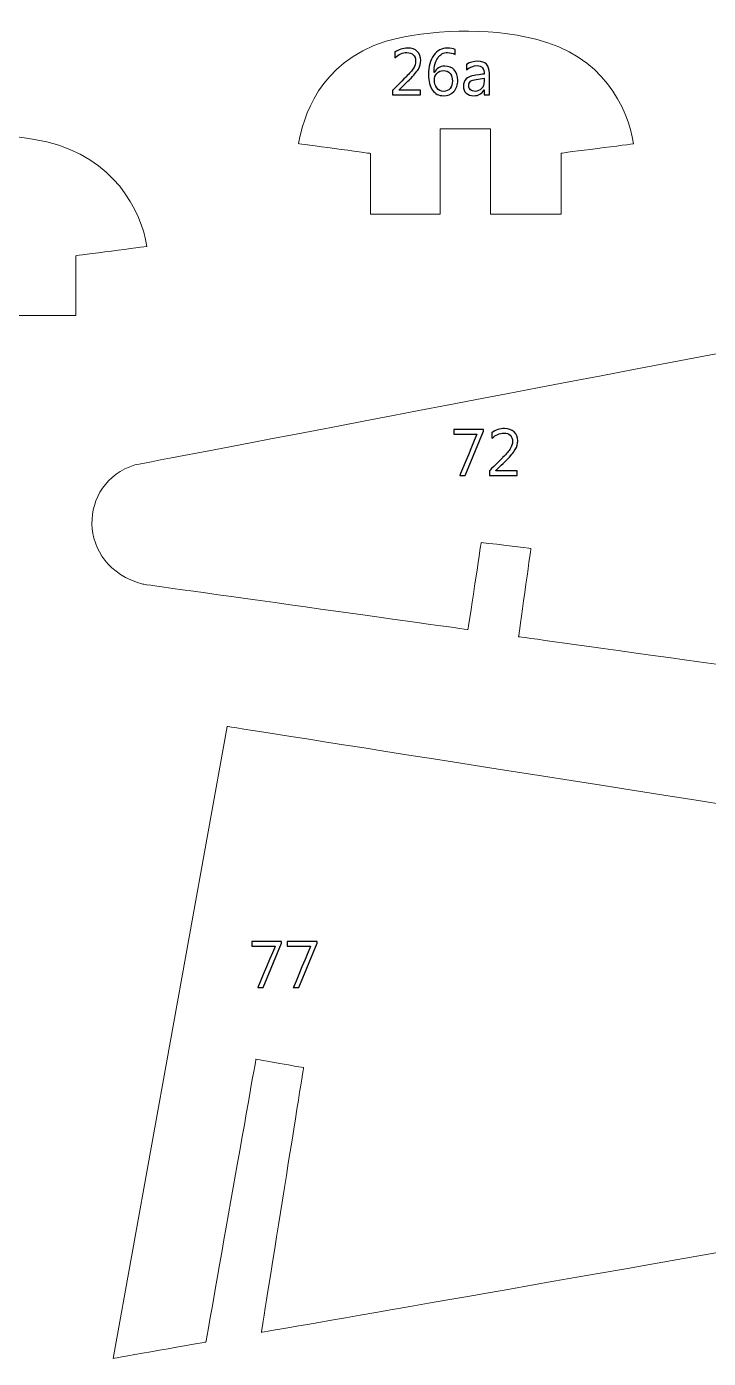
# Model space of a CAD drawing. Header units: centimetres. Extents: x -494 to 505, y -672 to 577.
# Drawn here: x -111.5 to -0.1, y -671.5 to -454 of the extents above; entities that cross this region are included whole.
import ezdxf

# ---------------------------------------------------------------- set-up
doc = ezdxf.new("R2010")
doc.units = ezdxf.units.CM
doc.header["$MEASUREMENT"] = 0
doc.layers.add('Camada 1', color=7, linetype='Continuous')
doc.layers.add('Camada 2', color=10, linetype='Continuous')

msp = doc.modelspace()

# ---------------------------------------------------------------- linework, layer by layer
at = {"layer": 'Camada 1', "lineweight": 9}
for points in [[(-43.961558, -470.731088), (-43.961558, -470.731088), (-35.720528, -470.731088), (-35.720528, -470.731088), (-35.720528, -470.731088), (-35.720528, -470.731088), (-35.726116, -484.686356), (-35.726116, -484.686356), (-35.726116, -484.686356), (-35.726116, -484.686356), (-24.177244, -484.683308), (-24.177244, -484.683308), (-24.177244, -484.683308), (-24.177244, -484.683308), (-24.169624, -474.690694), (-24.169624, -474.690694), (-24.169624, -474.690694), (-24.169624, -474.690694), (-12.364212, -473.178886), (-12.364212, -473.178886), (-12.364212, -473.178886), (-13.297408, -467.146894), (-17.467834, -458.706982), (-28.32227, -456.097132), (-28.32227, -456.097132), (-36.318952, -454.033128), (-45.759878, -454.56856), (-52.787042, -456.385422), (-52.787042, -456.385422), (-63.93053, -459.988412), (-66.310256, -468.938102), (-67.075304, -473.140278), (-67.075304, -473.140278), (-67.075304, -473.140278), (-55.32882, -474.744034), (-55.32882, -474.744034), (-55.32882, -474.744034), (-55.32882, -474.744034), (-55.327296, -484.666544), (-55.327296, -484.666544), (-55.327296, -484.666544), (-55.327296, -484.666544), (-43.960542, -484.68534), (-43.960542, -484.68534), (-43.960542, -484.68534), (-43.960542, -484.68534), (-43.961558, -470.731088), (-43.961558, -470.731088)], [(-123.244102, -487.284776), (-123.244102, -487.284776), (-115.003072, -487.284776), (-115.003072, -487.284776), (-115.003072, -487.284776), (-115.003072, -487.284776), (-115.00866, -501.240044), (-115.00866, -501.240044), (-115.00866, -501.240044), (-115.00866, -501.240044), (-103.459788, -501.236996), (-103.459788, -501.236996), (-103.459788, -501.236996), (-103.459788, -501.236996), (-103.452168, -491.447582), (-103.452168, -491.447582), (-103.452168, -491.447582), (-103.452168, -491.447582), (-91.849702, -489.935774), (-91.849702, -489.935774), (-91.849702, -489.935774), (-92.782898, -483.903782), (-97.35947, -475.46387), (-108.213652, -472.85402), (-108.213652, -472.85402), (-116.047266, -471.116914), (-124.431806, -471.325448), (-131.45897, -473.14231), (-131.45897, -473.14231), (-142.602458, -476.7453), (-145.389346, -485.49179), (-146.154394, -489.693966), (-146.154394, -489.693966), (-146.154394, -489.693966), (-134.611364, -491.297722), (-134.611364, -491.297722), (-134.611364, -491.297722), (-134.611364, -491.297722), (-134.60984, -501.220232), (-134.60984, -501.220232), (-134.60984, -501.220232), (-134.60984, -501.220232), (-123.243086, -501.239028), (-123.243086, -501.239028), (-123.243086, -501.239028), (-123.243086, -501.239028), (-123.244102, -487.284776), (-123.244102, -487.284776)], [(146.82851, -479.669856), (146.82851, -479.669856), (169.07129, -581.624948), (169.07129, -581.624948), (169.07129, -581.624948), (169.07129, -581.624948), (153.852626, -579.489316), (153.852626, -579.489316), (153.852626, -579.489316), (153.852626, -579.489316), (144.06245, -533.841452), (144.06245, -533.841452), (144.06245, -533.841452), (144.06245, -533.841452), (136.33831, -535.476196), (136.33831, -535.476196), (136.33831, -535.476196), (136.33831, -535.476196), (144.753838, -578.219824), (144.753838, -578.219824), (144.753838, -578.219824), (144.753838, -578.219824), (-31.127954, -553.672248), (-31.127954, -553.672248), (-31.127954, -553.672248), (-31.127954, -553.672248), (-29.131514, -539.24708), (-29.131514, -539.24708), (-29.131514, -539.24708), (-29.131514, -539.24708), (-37.245798, -538.278324), (-37.245798, -538.278324), (-37.245798, -538.278324), (-37.245798, -538.278324), (-39.409878, -552.516548), (-39.409878, -552.516548), (-39.409878, -552.516548), (-39.409878, -552.516548), (-92.53855, -545.10178), (-92.53855, -545.10178), (-92.53855, -545.10178), (-103.615998, -542.049208), (-103.15829, -528.453096), (-93.816678, -525.60728), (-93.816678, -525.60728), (-93.816678, -525.60728), (146.82851, -479.669856), (146.82851, -479.669856)], [(-78.736952, -568.325254), (-78.736952, -568.325254), (-97.350326, -671.547552), (-97.350326, -671.547552), (-97.350326, -671.547552), (-97.350326, -671.547552), (-82.215228, -668.891728), (-82.215228, -668.891728), (-82.215228, -668.891728), (-82.215228, -668.891728), (-74.04989, -622.682016), (-74.04989, -622.682016), (-74.04989, -622.682016), (-74.04989, -622.682016), (-66.271648, -624.066824), (-66.271648, -624.066824), (-66.271648, -624.066824), (-66.271648, -624.066824), (-73.16597, -667.31134), (-73.16597, -667.31134), (-73.16597, -667.31134), (-73.16597, -667.31134), (101.755448, -636.7526), (101.755448, -636.7526), (101.755448, -636.7526), (101.755448, -636.7526), (99.248214, -622.320066), (99.248214, -622.320066), (99.248214, -622.320066), (99.248214, -622.320066), (107.32389, -621.074958), (107.32389, -621.074958), (107.32389, -621.074958), (107.32389, -621.074958), (109.99216, -635.31369), (109.99216, -635.31369), (109.99216, -635.31369), (109.99216, -635.31369), (162.830764, -626.08333), (162.830764, -626.08333), (162.830764, -626.08333), (173.79442, -622.644424), (172.854366, -608.993702), (163.416488, -606.446082), (163.416488, -606.446082), (163.416488, -606.446082), (-78.736952, -568.325254), (-78.736952, -568.325254)]]:
    msp.add_open_spline(points, degree=3, knots=[0, 0, 0, 0, 0.0769230769, 0.0769230769, 0.0769230769, 0.0769230869, 0.1538461538, 0.1538461538, 0.1538461538, 0.1538461638, 0.2307692308, 0.2307692308, 0.2307692308, 0.2307692408, 0.3076923077, 0.3076923077, 0.3076923077, 0.3076923177, 0.3846153846, 0.3846153846, 0.3846153846, 0.3846153946, 0.4615384615, 0.4615384615, 0.4615384615, 0.4615384715, 0.5384615385, 0.5384615385, 0.5384615385, 0.5384615485, 0.6153846154, 0.6153846154, 0.6153846154, 0.6153846254, 0.6923076923, 0.6923076923, 0.6923076923, 0.6923077023, 0.7692307692, 0.7692307692, 0.7692307692, 0.7692307792, 0.8461538462, 0.8461538462, 0.8461538462, 0.8461538562, 1, 1, 1, 1], dxfattribs=at)
at = {"layer": 'Camada 2'}
for points, knots in [([(-47.179484, -465.192364), (-47.179484, -465.192364), (-51.717194, -465.192364), (-51.717194, -465.192364), (-51.717194, -465.192364), (-51.717194, -465.192364), (-51.717194, -464.42884), (-51.717194, -464.42884), (-51.717194, -464.42884), (-51.717194, -464.42884), (-49.52365, -462.228184), (-49.52365, -462.228184), (-49.52365, -462.228184), (-48.962818, -461.667352), (-48.563022, -461.201262), (-48.32477, -460.82839), (-48.32477, -460.82839), (-48.084486, -460.455772), (-47.964598, -460.055976), (-47.964598, -459.633066), (-47.964598, -459.633066), (-47.964598, -459.199488), (-48.088296, -458.86243), (-48.337216, -458.624178), (-48.337216, -458.624178), (-48.58639, -458.385926), (-48.93945, -458.267562), (-49.398174, -458.267562), (-49.398174, -458.267562), (-50.070258, -458.267562), (-50.71364, -458.554328), (-51.330098, -459.12786), (-51.330098, -459.12786), (-51.330098, -459.12786), (-51.330098, -458.224636), (-51.330098, -458.224636), (-51.330098, -458.224636), (-50.742342, -457.765658), (-50.057812, -457.536296), (-49.278286, -457.536296), (-49.278286, -457.536296), (-48.606202, -457.536296), (-48.077374, -457.719176), (-47.692056, -458.082904), (-47.692056, -458.082904), (-47.306738, -458.446632), (-47.114968, -458.93609), (-47.114968, -459.548992), (-47.114968, -459.548992), (-47.114968, -460.031084), (-47.247556, -460.504032), (-47.514764, -460.964788), (-47.514764, -460.964788), (-47.77994, -461.42529), (-48.258476, -461.997044), (-48.94834, -462.679796), (-48.94834, -462.679796), (-48.94834, -462.679796), (-50.684938, -464.396582), (-50.684938, -464.396582), (-50.684938, -464.396582), (-50.684938, -464.396582), (-50.684938, -464.418172), (-50.684938, -464.418172), (-50.684938, -464.418172), (-50.684938, -464.418172), (-47.179484, -464.418172), (-47.179484, -464.418172), (-47.179484, -464.418172), (-47.179484, -464.418172), (-47.179484, -465.192364), (-47.179484, -465.192364)], [0, 0, 0, 0, 0.0526315789, 0.0526315789, 0.0526315789, 0.0526315889, 0.1052631579, 0.1052631579, 0.1052631579, 0.1052631679, 0.1578947368, 0.1578947368, 0.1578947368, 0.1578947468, 0.2105263158, 0.2105263158, 0.2105263158, 0.2105263258, 0.2631578947, 0.2631578947, 0.2631578947, 0.2631579047, 0.3157894737, 0.3157894737, 0.3157894737, 0.3157894837, 0.3684210526, 0.3684210526, 0.3684210526, 0.3684210626, 0.4210526316, 0.4210526316, 0.4210526316, 0.4210526416, 0.4736842105, 0.4736842105, 0.4736842105, 0.4736842205, 0.5263157895, 0.5263157895, 0.5263157895, 0.5263157995, 0.5789473684, 0.5789473684, 0.5789473684, 0.5789473784, 0.6315789474, 0.6315789474, 0.6315789474, 0.6315789574, 0.6842105263, 0.6842105263, 0.6842105263, 0.6842105363, 0.7368421053, 0.7368421053, 0.7368421053, 0.7368421153, 0.7894736842, 0.7894736842, 0.7894736842, 0.7894736942, 0.8421052632, 0.8421052632, 0.8421052632, 0.8421052732, 0.8947368421, 0.8947368421, 0.8947368421, 0.8947368521, 1, 1, 1, 1]), ([(-41.523666, -457.751434), (-41.523666, -457.751434), (-41.523666, -458.566774), (-41.523666, -458.566774), (-41.523666, -458.566774), (-41.91254, -458.367892), (-42.320972, -458.267562), (-42.751248, -458.267562), (-42.751248, -458.267562), (-43.417998, -458.267562), (-43.951906, -458.564996), (-44.35348, -459.160118), (-44.35348, -459.160118), (-44.753022, -459.754986), (-44.953682, -460.552546), (-44.953682, -461.550766), (-44.953682, -461.550766), (-44.953682, -461.550766), (-44.932346, -461.550766), (-44.932346, -461.550766), (-44.932346, -461.550766), (-44.582842, -460.839312), (-44.00931, -460.482696), (-43.21175, -460.482696), (-43.21175, -460.482696), (-42.554144, -460.482696), (-42.032682, -460.694024), (-41.643554, -461.115156), (-41.643554, -461.115156), (-41.25468, -461.538066), (-41.061132, -462.102708), (-41.061132, -462.810606), (-41.061132, -462.810606), (-41.061132, -463.548984), (-41.283382, -464.152996), (-41.727882, -464.62061), (-41.727882, -464.62061), (-42.172382, -465.088478), (-42.73677, -465.321396), (-43.421554, -465.321396), (-43.421554, -465.321396), (-44.177712, -465.321396), (-44.771056, -465.020406), (-45.201078, -464.418172), (-45.201078, -464.418172), (-45.6311, -463.815938), (-45.846238, -462.970118), (-45.846238, -461.880458), (-45.846238, -461.880458), (-45.846238, -460.559658), (-45.564806, -459.505812), (-45.002196, -458.719174), (-45.002196, -458.719174), (-44.439332, -457.930504), (-43.69562, -457.536296), (-42.772584, -457.536296), (-42.772584, -457.536296), (-42.247566, -457.536296), (-41.831768, -457.607924), (-41.523666, -457.751434)], [0, 0, 0, 0, 0.0625, 0.0625, 0.0625, 0.06250001, 0.125, 0.125, 0.125, 0.12500001, 0.1875, 0.1875, 0.1875, 0.18750001, 0.25, 0.25, 0.25, 0.25000001, 0.3125, 0.3125, 0.3125, 0.31250001, 0.375, 0.375, 0.375, 0.37500001, 0.4375, 0.4375, 0.4375, 0.43750001, 0.5, 0.5, 0.5, 0.50000001, 0.5625, 0.5625, 0.5625, 0.56250001, 0.625, 0.625, 0.625, 0.62500001, 0.6875, 0.6875, 0.6875, 0.68750001, 0.75, 0.75, 0.75, 0.75000001, 0.8125, 0.8125, 0.8125, 0.81250001, 0.875, 0.875, 0.875, 0.87500001, 1, 1, 1, 1]), ([(-35.91052, -465.192364), (-35.91052, -465.192364), (-36.770818, -465.192364), (-36.770818, -465.192364), (-36.770818, -465.192364), (-36.770818, -465.192364), (-36.770818, -464.351878), (-36.770818, -464.351878), (-36.770818, -464.351878), (-36.770818, -464.351878), (-36.792408, -464.351878), (-36.792408, -464.351878), (-36.792408, -464.351878), (-37.166804, -464.998816), (-37.716968, -465.321396), (-38.446456, -465.321396), (-38.446456, -465.321396), (-38.982396, -465.321396), (-39.40175, -465.179918), (-39.704518, -464.89493), (-39.704518, -464.89493), (-40.00754, -464.61172), (-40.157908, -464.235292), (-40.157908, -463.7659), (-40.157908, -463.7659), (-40.157908, -462.760314), (-39.566596, -462.174336), (-38.383718, -462.00949), (-38.383718, -462.00949), (-38.383718, -462.00949), (-36.770818, -461.783684), (-36.770818, -461.783684), (-36.770818, -461.783684), (-36.770818, -460.866236), (-37.140134, -460.407258), (-37.878258, -460.407258), (-37.878258, -460.407258), (-38.52545, -460.407258), (-39.10965, -460.629508), (-39.631112, -461.074008), (-39.631112, -461.074008), (-39.631112, -461.074008), (-39.631112, -460.192374), (-39.631112, -460.192374), (-39.631112, -460.192374), (-39.102538, -459.855316), (-38.49497, -459.686914), (-37.804852, -459.686914), (-37.804852, -459.686914), (-36.541456, -459.686914), (-35.91052, -460.355442), (-35.91052, -461.694022), (-35.91052, -461.694022), (-35.91052, -461.694022), (-35.91052, -465.192364), (-35.91052, -465.192364)], [0, 0, 0, 0, 0.0666666667, 0.0666666667, 0.0666666667, 0.0666666767, 0.1333333333, 0.1333333333, 0.1333333333, 0.1333333433, 0.2, 0.2, 0.2, 0.20000001, 0.2666666667, 0.2666666667, 0.2666666667, 0.2666666767, 0.3333333333, 0.3333333333, 0.3333333333, 0.3333333433, 0.4, 0.4, 0.4, 0.40000001, 0.4666666667, 0.4666666667, 0.4666666667, 0.4666666767, 0.5333333333, 0.5333333333, 0.5333333333, 0.5333333433, 0.6, 0.6, 0.6, 0.60000001, 0.6666666667, 0.6666666667, 0.6666666667, 0.6666666767, 0.7333333333, 0.7333333333, 0.7333333333, 0.7333333433, 0.8, 0.8, 0.8, 0.80000001, 0.8666666667, 0.8666666667, 0.8666666667, 0.8666666767, 1, 1, 1, 1]), ([(-43.40352, -461.213708), (-43.84802, -461.213708), (-44.208192, -461.36433), (-44.48429, -461.66532), (-44.48429, -461.66532), (-44.761912, -461.968342), (-44.900088, -462.32318), (-44.900088, -462.733644), (-44.900088, -462.733644), (-44.900088, -463.249772), (-44.761912, -463.688684), (-44.487846, -464.054444), (-44.487846, -464.054444), (-44.213526, -464.418172), (-43.84802, -464.601052), (-43.392852, -464.601052), (-43.392852, -464.601052), (-42.95902, -464.601052), (-42.607738, -464.44154), (-42.342562, -464.124294), (-42.342562, -464.124294), (-42.075608, -463.807048), (-41.94302, -463.405728), (-41.94302, -462.918048), (-41.94302, -462.918048), (-41.94302, -462.38414), (-42.070274, -461.968342), (-42.32656, -461.66532), (-42.32656, -461.66532), (-42.582846, -461.36433), (-42.94124, -461.213708), (-43.40352, -461.213708)], [0, 0, 0, 0, 0.1111111111, 0.1111111111, 0.1111111111, 0.1111111211, 0.2222222222, 0.2222222222, 0.2222222222, 0.2222222322, 0.3333333333, 0.3333333333, 0.3333333333, 0.3333333433, 0.4444444444, 0.4444444444, 0.4444444444, 0.4444444544, 0.5555555556, 0.5555555556, 0.5555555556, 0.5555555656, 0.6666666667, 0.6666666667, 0.6666666667, 0.6666666767, 0.7777777778, 0.7777777778, 0.7777777778, 0.7777777878, 1, 1, 1, 1]), ([(-36.770818, -462.47177), (-36.770818, -462.47177), (-38.06825, -462.651094), (-38.06825, -462.651094), (-38.06825, -462.651094), (-38.468046, -462.70672), (-38.769036, -462.80705), (-38.971474, -462.948528), (-38.971474, -462.948528), (-39.174166, -463.092038), (-39.276274, -463.34299), (-39.276274, -463.70494), (-39.276274, -463.70494), (-39.276274, -463.968338), (-39.183056, -464.183476), (-38.994842, -464.3501), (-38.994842, -464.3501), (-38.808406, -464.516724), (-38.557708, -464.601052), (-38.247574, -464.601052), (-38.247574, -464.601052), (-37.81933, -464.601052), (-37.46627, -464.45043), (-37.188394, -464.151218), (-37.188394, -464.151218), (-36.910518, -463.849974), (-36.770818, -463.470244), (-36.770818, -463.009488), (-36.770818, -463.009488), (-36.770818, -463.009488), (-36.770818, -462.47177), (-36.770818, -462.47177)], [0, 0, 0, 0, 0.1111111111, 0.1111111111, 0.1111111111, 0.1111111211, 0.2222222222, 0.2222222222, 0.2222222222, 0.2222222322, 0.3333333333, 0.3333333333, 0.3333333333, 0.3333333433, 0.4444444444, 0.4444444444, 0.4444444444, 0.4444444544, 0.5555555556, 0.5555555556, 0.5555555556, 0.5555555656, 0.6666666667, 0.6666666667, 0.6666666667, 0.6666666767, 0.7777777778, 0.7777777778, 0.7777777778, 0.7777777878, 1, 1, 1, 1]), ([(-36.882832, -520.079732), (-36.882832, -520.079732), (-39.86149, -527.336004), (-39.86149, -527.336004), (-39.86149, -527.336004), (-39.86149, -527.336004), (-40.754046, -527.336004), (-40.754046, -527.336004), (-40.754046, -527.336004), (-40.754046, -527.336004), (-37.936678, -520.58316), (-37.936678, -520.58316), (-37.936678, -520.58316), (-37.936678, -520.58316), (-41.732454, -520.58316), (-41.732454, -520.58316), (-41.732454, -520.58316), (-41.732454, -520.58316), (-41.732454, -519.808968), (-41.732454, -519.808968), (-41.732454, -519.808968), (-41.732454, -519.808968), (-36.882832, -519.808968), (-36.882832, -519.808968), (-36.882832, -519.808968), (-36.882832, -519.808968), (-36.882832, -520.079732), (-36.882832, -520.079732)], [0, 0, 0, 0, 0.125, 0.125, 0.125, 0.12500001, 0.25, 0.25, 0.25, 0.25000001, 0.375, 0.375, 0.375, 0.37500001, 0.5, 0.5, 0.5, 0.50000001, 0.625, 0.625, 0.625, 0.62500001, 0.75, 0.75, 0.75, 0.75000001, 1, 1, 1, 1]), ([(-31.345124, -527.336004), (-31.345124, -527.336004), (-35.882834, -527.336004), (-35.882834, -527.336004), (-35.882834, -527.336004), (-35.882834, -527.336004), (-35.882834, -526.57248), (-35.882834, -526.57248), (-35.882834, -526.57248), (-35.882834, -526.57248), (-33.68929, -524.371824), (-33.68929, -524.371824), (-33.68929, -524.371824), (-33.128458, -523.810992), (-32.728662, -523.344902), (-32.49041, -522.97203), (-32.49041, -522.97203), (-32.250126, -522.599412), (-32.130238, -522.199616), (-32.130238, -521.776706), (-32.130238, -521.776706), (-32.130238, -521.343128), (-32.253936, -521.00607), (-32.502856, -520.767818), (-32.502856, -520.767818), (-32.75203, -520.529566), (-33.10509, -520.411202), (-33.563814, -520.411202), (-33.563814, -520.411202), (-34.235898, -520.411202), (-34.87928, -520.697968), (-35.495738, -521.2715), (-35.495738, -521.2715), (-35.495738, -521.2715), (-35.495738, -520.368276), (-35.495738, -520.368276), (-35.495738, -520.368276), (-34.907982, -519.909298), (-34.223452, -519.679936), (-33.443926, -519.679936), (-33.443926, -519.679936), (-32.771842, -519.679936), (-32.243014, -519.862816), (-31.857696, -520.226544), (-31.857696, -520.226544), (-31.472378, -520.590272), (-31.280608, -521.07973), (-31.280608, -521.692632), (-31.280608, -521.692632), (-31.280608, -522.174724), (-31.413196, -522.647672), (-31.680404, -523.108428), (-31.680404, -523.108428), (-31.94558, -523.56893), (-32.424116, -524.140684), (-33.11398, -524.823436), (-33.11398, -524.823436), (-33.11398, -524.823436), (-34.850578, -526.540222), (-34.850578, -526.540222), (-34.850578, -526.540222), (-34.850578, -526.540222), (-34.850578, -526.561812), (-34.850578, -526.561812), (-34.850578, -526.561812), (-34.850578, -526.561812), (-31.345124, -526.561812), (-31.345124, -526.561812), (-31.345124, -526.561812), (-31.345124, -526.561812), (-31.345124, -527.336004), (-31.345124, -527.336004)], [0, 0, 0, 0, 0.0526315789, 0.0526315789, 0.0526315789, 0.0526315889, 0.1052631579, 0.1052631579, 0.1052631579, 0.1052631679, 0.1578947368, 0.1578947368, 0.1578947368, 0.1578947468, 0.2105263158, 0.2105263158, 0.2105263158, 0.2105263258, 0.2631578947, 0.2631578947, 0.2631578947, 0.2631579047, 0.3157894737, 0.3157894737, 0.3157894737, 0.3157894837, 0.3684210526, 0.3684210526, 0.3684210526, 0.3684210626, 0.4210526316, 0.4210526316, 0.4210526316, 0.4210526416, 0.4736842105, 0.4736842105, 0.4736842105, 0.4736842205, 0.5263157895, 0.5263157895, 0.5263157895, 0.5263157995, 0.5789473684, 0.5789473684, 0.5789473684, 0.5789473784, 0.6315789474, 0.6315789474, 0.6315789474, 0.6315789574, 0.6842105263, 0.6842105263, 0.6842105263, 0.6842105363, 0.7368421053, 0.7368421053, 0.7368421053, 0.7368421153, 0.7894736842, 0.7894736842, 0.7894736842, 0.7894736942, 0.8421052632, 0.8421052632, 0.8421052632, 0.8421052732, 0.8947368421, 0.8947368421, 0.8947368421, 0.8947368521, 1, 1, 1, 1]), ([(-69.866764, -603.734632), (-69.866764, -603.734632), (-72.845422, -610.990904), (-72.845422, -610.990904), (-72.845422, -610.990904), (-72.845422, -610.990904), (-73.737978, -610.990904), (-73.737978, -610.990904), (-73.737978, -610.990904), (-73.737978, -610.990904), (-70.92061, -604.23806), (-70.92061, -604.23806), (-70.92061, -604.23806), (-70.92061, -604.23806), (-74.716386, -604.23806), (-74.716386, -604.23806), (-74.716386, -604.23806), (-74.716386, -604.23806), (-74.716386, -603.463868), (-74.716386, -603.463868), (-74.716386, -603.463868), (-74.716386, -603.463868), (-69.866764, -603.463868), (-69.866764, -603.463868), (-69.866764, -603.463868), (-69.866764, -603.463868), (-69.866764, -603.734632), (-69.866764, -603.734632)], [0, 0, 0, 0, 0.125, 0.125, 0.125, 0.12500001, 0.25, 0.25, 0.25, 0.25000001, 0.375, 0.375, 0.375, 0.37500001, 0.5, 0.5, 0.5, 0.50000001, 0.625, 0.625, 0.625, 0.62500001, 0.75, 0.75, 0.75, 0.75000001, 1, 1, 1, 1]), ([(-64.070992, -603.734632), (-64.070992, -603.734632), (-67.04965, -610.990904), (-67.04965, -610.990904), (-67.04965, -610.990904), (-67.04965, -610.990904), (-67.942206, -610.990904), (-67.942206, -610.990904), (-67.942206, -610.990904), (-67.942206, -610.990904), (-65.124838, -604.23806), (-65.124838, -604.23806), (-65.124838, -604.23806), (-65.124838, -604.23806), (-68.920614, -604.23806), (-68.920614, -604.23806), (-68.920614, -604.23806), (-68.920614, -604.23806), (-68.920614, -603.463868), (-68.920614, -603.463868), (-68.920614, -603.463868), (-68.920614, -603.463868), (-64.070992, -603.463868), (-64.070992, -603.463868), (-64.070992, -603.463868), (-64.070992, -603.463868), (-64.070992, -603.734632), (-64.070992, -603.734632)], [0, 0, 0, 0, 0.125, 0.125, 0.125, 0.12500001, 0.25, 0.25, 0.25, 0.25000001, 0.375, 0.375, 0.375, 0.37500001, 0.5, 0.5, 0.5, 0.50000001, 0.625, 0.625, 0.625, 0.62500001, 0.75, 0.75, 0.75, 0.75000001, 1, 1, 1, 1])]:
    msp.add_open_spline(points, degree=3, knots=knots, dxfattribs=at)
at = {"layer": 'Camada 2', "lineweight": 9}
for points, knots in [([(-47.179484, -465.192364), (-47.179484, -465.192364), (-51.717194, -465.192364), (-51.717194, -465.192364), (-51.717194, -465.192364), (-51.717194, -465.192364), (-51.717194, -464.42884), (-51.717194, -464.42884), (-51.717194, -464.42884), (-51.717194, -464.42884), (-49.52365, -462.228184), (-49.52365, -462.228184), (-49.52365, -462.228184), (-48.962818, -461.667352), (-48.563022, -461.201262), (-48.32477, -460.82839), (-48.32477, -460.82839), (-48.084486, -460.455772), (-47.964598, -460.055976), (-47.964598, -459.633066), (-47.964598, -459.633066), (-47.964598, -459.199488), (-48.088296, -458.86243), (-48.337216, -458.624178), (-48.337216, -458.624178), (-48.58639, -458.385926), (-48.93945, -458.267562), (-49.398174, -458.267562), (-49.398174, -458.267562), (-50.070258, -458.267562), (-50.71364, -458.554328), (-51.330098, -459.12786), (-51.330098, -459.12786), (-51.330098, -459.12786), (-51.330098, -458.224636), (-51.330098, -458.224636), (-51.330098, -458.224636), (-50.742342, -457.765658), (-50.057812, -457.536296), (-49.278286, -457.536296), (-49.278286, -457.536296), (-48.606202, -457.536296), (-48.077374, -457.719176), (-47.692056, -458.082904), (-47.692056, -458.082904), (-47.306738, -458.446632), (-47.114968, -458.93609), (-47.114968, -459.548992), (-47.114968, -459.548992), (-47.114968, -460.031084), (-47.247556, -460.504032), (-47.514764, -460.964788), (-47.514764, -460.964788), (-47.77994, -461.42529), (-48.258476, -461.997044), (-48.94834, -462.679796), (-48.94834, -462.679796), (-48.94834, -462.679796), (-50.684938, -464.396582), (-50.684938, -464.396582), (-50.684938, -464.396582), (-50.684938, -464.396582), (-50.684938, -464.418172), (-50.684938, -464.418172), (-50.684938, -464.418172), (-50.684938, -464.418172), (-47.179484, -464.418172), (-47.179484, -464.418172), (-47.179484, -464.418172), (-47.179484, -464.418172), (-47.179484, -465.192364), (-47.179484, -465.192364)], [0, 0, 0, 0, 0.0526315789, 0.0526315789, 0.0526315789, 0.0526315889, 0.1052631579, 0.1052631579, 0.1052631579, 0.1052631679, 0.1578947368, 0.1578947368, 0.1578947368, 0.1578947468, 0.2105263158, 0.2105263158, 0.2105263158, 0.2105263258, 0.2631578947, 0.2631578947, 0.2631578947, 0.2631579047, 0.3157894737, 0.3157894737, 0.3157894737, 0.3157894837, 0.3684210526, 0.3684210526, 0.3684210526, 0.3684210626, 0.4210526316, 0.4210526316, 0.4210526316, 0.4210526416, 0.4736842105, 0.4736842105, 0.4736842105, 0.4736842205, 0.5263157895, 0.5263157895, 0.5263157895, 0.5263157995, 0.5789473684, 0.5789473684, 0.5789473684, 0.5789473784, 0.6315789474, 0.6315789474, 0.6315789474, 0.6315789574, 0.6842105263, 0.6842105263, 0.6842105263, 0.6842105363, 0.7368421053, 0.7368421053, 0.7368421053, 0.7368421153, 0.7894736842, 0.7894736842, 0.7894736842, 0.7894736942, 0.8421052632, 0.8421052632, 0.8421052632, 0.8421052732, 0.8947368421, 0.8947368421, 0.8947368421, 0.8947368521, 1, 1, 1, 1]), ([(-41.523666, -457.751434), (-41.523666, -457.751434), (-41.523666, -458.566774), (-41.523666, -458.566774), (-41.523666, -458.566774), (-41.91254, -458.367892), (-42.320972, -458.267562), (-42.751248, -458.267562), (-42.751248, -458.267562), (-43.417998, -458.267562), (-43.951906, -458.564996), (-44.35348, -459.160118), (-44.35348, -459.160118), (-44.753022, -459.754986), (-44.953682, -460.552546), (-44.953682, -461.550766), (-44.953682, -461.550766), (-44.953682, -461.550766), (-44.932346, -461.550766), (-44.932346, -461.550766), (-44.932346, -461.550766), (-44.582842, -460.839312), (-44.00931, -460.482696), (-43.21175, -460.482696), (-43.21175, -460.482696), (-42.554144, -460.482696), (-42.032682, -460.694024), (-41.643554, -461.115156), (-41.643554, -461.115156), (-41.25468, -461.538066), (-41.061132, -462.102708), (-41.061132, -462.810606), (-41.061132, -462.810606), (-41.061132, -463.548984), (-41.283382, -464.152996), (-41.727882, -464.62061), (-41.727882, -464.62061), (-42.172382, -465.088478), (-42.73677, -465.321396), (-43.421554, -465.321396), (-43.421554, -465.321396), (-44.177712, -465.321396), (-44.771056, -465.020406), (-45.201078, -464.418172), (-45.201078, -464.418172), (-45.6311, -463.815938), (-45.846238, -462.970118), (-45.846238, -461.880458), (-45.846238, -461.880458), (-45.846238, -460.559658), (-45.564806, -459.505812), (-45.002196, -458.719174), (-45.002196, -458.719174), (-44.439332, -457.930504), (-43.69562, -457.536296), (-42.772584, -457.536296), (-42.772584, -457.536296), (-42.247566, -457.536296), (-41.831768, -457.607924), (-41.523666, -457.751434)], [0, 0, 0, 0, 0.0625, 0.0625, 0.0625, 0.06250001, 0.125, 0.125, 0.125, 0.12500001, 0.1875, 0.1875, 0.1875, 0.18750001, 0.25, 0.25, 0.25, 0.25000001, 0.3125, 0.3125, 0.3125, 0.31250001, 0.375, 0.375, 0.375, 0.37500001, 0.4375, 0.4375, 0.4375, 0.43750001, 0.5, 0.5, 0.5, 0.50000001, 0.5625, 0.5625, 0.5625, 0.56250001, 0.625, 0.625, 0.625, 0.62500001, 0.6875, 0.6875, 0.6875, 0.68750001, 0.75, 0.75, 0.75, 0.75000001, 0.8125, 0.8125, 0.8125, 0.81250001, 0.875, 0.875, 0.875, 0.87500001, 1, 1, 1, 1]), ([(-35.91052, -465.192364), (-35.91052, -465.192364), (-36.770818, -465.192364), (-36.770818, -465.192364), (-36.770818, -465.192364), (-36.770818, -465.192364), (-36.770818, -464.351878), (-36.770818, -464.351878), (-36.770818, -464.351878), (-36.770818, -464.351878), (-36.792408, -464.351878), (-36.792408, -464.351878), (-36.792408, -464.351878), (-37.166804, -464.998816), (-37.716968, -465.321396), (-38.446456, -465.321396), (-38.446456, -465.321396), (-38.982396, -465.321396), (-39.40175, -465.179918), (-39.704518, -464.89493), (-39.704518, -464.89493), (-40.00754, -464.61172), (-40.157908, -464.235292), (-40.157908, -463.7659), (-40.157908, -463.7659), (-40.157908, -462.760314), (-39.566596, -462.174336), (-38.383718, -462.00949), (-38.383718, -462.00949), (-38.383718, -462.00949), (-36.770818, -461.783684), (-36.770818, -461.783684), (-36.770818, -461.783684), (-36.770818, -460.866236), (-37.140134, -460.407258), (-37.878258, -460.407258), (-37.878258, -460.407258), (-38.52545, -460.407258), (-39.10965, -460.629508), (-39.631112, -461.074008), (-39.631112, -461.074008), (-39.631112, -461.074008), (-39.631112, -460.192374), (-39.631112, -460.192374), (-39.631112, -460.192374), (-39.102538, -459.855316), (-38.49497, -459.686914), (-37.804852, -459.686914), (-37.804852, -459.686914), (-36.541456, -459.686914), (-35.91052, -460.355442), (-35.91052, -461.694022), (-35.91052, -461.694022), (-35.91052, -461.694022), (-35.91052, -465.192364), (-35.91052, -465.192364)], [0, 0, 0, 0, 0.0666666667, 0.0666666667, 0.0666666667, 0.0666666767, 0.1333333333, 0.1333333333, 0.1333333333, 0.1333333433, 0.2, 0.2, 0.2, 0.20000001, 0.2666666667, 0.2666666667, 0.2666666667, 0.2666666767, 0.3333333333, 0.3333333333, 0.3333333333, 0.3333333433, 0.4, 0.4, 0.4, 0.40000001, 0.4666666667, 0.4666666667, 0.4666666667, 0.4666666767, 0.5333333333, 0.5333333333, 0.5333333333, 0.5333333433, 0.6, 0.6, 0.6, 0.60000001, 0.6666666667, 0.6666666667, 0.6666666667, 0.6666666767, 0.7333333333, 0.7333333333, 0.7333333333, 0.7333333433, 0.8, 0.8, 0.8, 0.80000001, 0.8666666667, 0.8666666667, 0.8666666667, 0.8666666767, 1, 1, 1, 1]), ([(-43.40352, -461.213708), (-43.84802, -461.213708), (-44.208192, -461.36433), (-44.48429, -461.66532), (-44.48429, -461.66532), (-44.761912, -461.968342), (-44.900088, -462.32318), (-44.900088, -462.733644), (-44.900088, -462.733644), (-44.900088, -463.249772), (-44.761912, -463.688684), (-44.487846, -464.054444), (-44.487846, -464.054444), (-44.213526, -464.418172), (-43.84802, -464.601052), (-43.392852, -464.601052), (-43.392852, -464.601052), (-42.95902, -464.601052), (-42.607738, -464.44154), (-42.342562, -464.124294), (-42.342562, -464.124294), (-42.075608, -463.807048), (-41.94302, -463.405728), (-41.94302, -462.918048), (-41.94302, -462.918048), (-41.94302, -462.38414), (-42.070274, -461.968342), (-42.32656, -461.66532), (-42.32656, -461.66532), (-42.582846, -461.36433), (-42.94124, -461.213708), (-43.40352, -461.213708)], [0, 0, 0, 0, 0.1111111111, 0.1111111111, 0.1111111111, 0.1111111211, 0.2222222222, 0.2222222222, 0.2222222222, 0.2222222322, 0.3333333333, 0.3333333333, 0.3333333333, 0.3333333433, 0.4444444444, 0.4444444444, 0.4444444444, 0.4444444544, 0.5555555556, 0.5555555556, 0.5555555556, 0.5555555656, 0.6666666667, 0.6666666667, 0.6666666667, 0.6666666767, 0.7777777778, 0.7777777778, 0.7777777778, 0.7777777878, 1, 1, 1, 1]), ([(-36.770818, -462.47177), (-36.770818, -462.47177), (-38.06825, -462.651094), (-38.06825, -462.651094), (-38.06825, -462.651094), (-38.468046, -462.70672), (-38.769036, -462.80705), (-38.971474, -462.948528), (-38.971474, -462.948528), (-39.174166, -463.092038), (-39.276274, -463.34299), (-39.276274, -463.70494), (-39.276274, -463.70494), (-39.276274, -463.968338), (-39.183056, -464.183476), (-38.994842, -464.3501), (-38.994842, -464.3501), (-38.808406, -464.516724), (-38.557708, -464.601052), (-38.247574, -464.601052), (-38.247574, -464.601052), (-37.81933, -464.601052), (-37.46627, -464.45043), (-37.188394, -464.151218), (-37.188394, -464.151218), (-36.910518, -463.849974), (-36.770818, -463.470244), (-36.770818, -463.009488), (-36.770818, -463.009488), (-36.770818, -463.009488), (-36.770818, -462.47177), (-36.770818, -462.47177)], [0, 0, 0, 0, 0.1111111111, 0.1111111111, 0.1111111111, 0.1111111211, 0.2222222222, 0.2222222222, 0.2222222222, 0.2222222322, 0.3333333333, 0.3333333333, 0.3333333333, 0.3333333433, 0.4444444444, 0.4444444444, 0.4444444444, 0.4444444544, 0.5555555556, 0.5555555556, 0.5555555556, 0.5555555656, 0.6666666667, 0.6666666667, 0.6666666667, 0.6666666767, 0.7777777778, 0.7777777778, 0.7777777778, 0.7777777878, 1, 1, 1, 1]), ([(-36.882832, -520.079732), (-36.882832, -520.079732), (-39.86149, -527.336004), (-39.86149, -527.336004), (-39.86149, -527.336004), (-39.86149, -527.336004), (-40.754046, -527.336004), (-40.754046, -527.336004), (-40.754046, -527.336004), (-40.754046, -527.336004), (-37.936678, -520.58316), (-37.936678, -520.58316), (-37.936678, -520.58316), (-37.936678, -520.58316), (-41.732454, -520.58316), (-41.732454, -520.58316), (-41.732454, -520.58316), (-41.732454, -520.58316), (-41.732454, -519.808968), (-41.732454, -519.808968), (-41.732454, -519.808968), (-41.732454, -519.808968), (-36.882832, -519.808968), (-36.882832, -519.808968), (-36.882832, -519.808968), (-36.882832, -519.808968), (-36.882832, -520.079732), (-36.882832, -520.079732)], [0, 0, 0, 0, 0.125, 0.125, 0.125, 0.12500001, 0.25, 0.25, 0.25, 0.25000001, 0.375, 0.375, 0.375, 0.37500001, 0.5, 0.5, 0.5, 0.50000001, 0.625, 0.625, 0.625, 0.62500001, 0.75, 0.75, 0.75, 0.75000001, 1, 1, 1, 1]), ([(-31.345124, -527.336004), (-31.345124, -527.336004), (-35.882834, -527.336004), (-35.882834, -527.336004), (-35.882834, -527.336004), (-35.882834, -527.336004), (-35.882834, -526.57248), (-35.882834, -526.57248), (-35.882834, -526.57248), (-35.882834, -526.57248), (-33.68929, -524.371824), (-33.68929, -524.371824), (-33.68929, -524.371824), (-33.128458, -523.810992), (-32.728662, -523.344902), (-32.49041, -522.97203), (-32.49041, -522.97203), (-32.250126, -522.599412), (-32.130238, -522.199616), (-32.130238, -521.776706), (-32.130238, -521.776706), (-32.130238, -521.343128), (-32.253936, -521.00607), (-32.502856, -520.767818), (-32.502856, -520.767818), (-32.75203, -520.529566), (-33.10509, -520.411202), (-33.563814, -520.411202), (-33.563814, -520.411202), (-34.235898, -520.411202), (-34.87928, -520.697968), (-35.495738, -521.2715), (-35.495738, -521.2715), (-35.495738, -521.2715), (-35.495738, -520.368276), (-35.495738, -520.368276), (-35.495738, -520.368276), (-34.907982, -519.909298), (-34.223452, -519.679936), (-33.443926, -519.679936), (-33.443926, -519.679936), (-32.771842, -519.679936), (-32.243014, -519.862816), (-31.857696, -520.226544), (-31.857696, -520.226544), (-31.472378, -520.590272), (-31.280608, -521.07973), (-31.280608, -521.692632), (-31.280608, -521.692632), (-31.280608, -522.174724), (-31.413196, -522.647672), (-31.680404, -523.108428), (-31.680404, -523.108428), (-31.94558, -523.56893), (-32.424116, -524.140684), (-33.11398, -524.823436), (-33.11398, -524.823436), (-33.11398, -524.823436), (-34.850578, -526.540222), (-34.850578, -526.540222), (-34.850578, -526.540222), (-34.850578, -526.540222), (-34.850578, -526.561812), (-34.850578, -526.561812), (-34.850578, -526.561812), (-34.850578, -526.561812), (-31.345124, -526.561812), (-31.345124, -526.561812), (-31.345124, -526.561812), (-31.345124, -526.561812), (-31.345124, -527.336004), (-31.345124, -527.336004)], [0, 0, 0, 0, 0.0526315789, 0.0526315789, 0.0526315789, 0.0526315889, 0.1052631579, 0.1052631579, 0.1052631579, 0.1052631679, 0.1578947368, 0.1578947368, 0.1578947368, 0.1578947468, 0.2105263158, 0.2105263158, 0.2105263158, 0.2105263258, 0.2631578947, 0.2631578947, 0.2631578947, 0.2631579047, 0.3157894737, 0.3157894737, 0.3157894737, 0.3157894837, 0.3684210526, 0.3684210526, 0.3684210526, 0.3684210626, 0.4210526316, 0.4210526316, 0.4210526316, 0.4210526416, 0.4736842105, 0.4736842105, 0.4736842105, 0.4736842205, 0.5263157895, 0.5263157895, 0.5263157895, 0.5263157995, 0.5789473684, 0.5789473684, 0.5789473684, 0.5789473784, 0.6315789474, 0.6315789474, 0.6315789474, 0.6315789574, 0.6842105263, 0.6842105263, 0.6842105263, 0.6842105363, 0.7368421053, 0.7368421053, 0.7368421053, 0.7368421153, 0.7894736842, 0.7894736842, 0.7894736842, 0.7894736942, 0.8421052632, 0.8421052632, 0.8421052632, 0.8421052732, 0.8947368421, 0.8947368421, 0.8947368421, 0.8947368521, 1, 1, 1, 1]), ([(-69.866764, -603.734632), (-69.866764, -603.734632), (-72.845422, -610.990904), (-72.845422, -610.990904), (-72.845422, -610.990904), (-72.845422, -610.990904), (-73.737978, -610.990904), (-73.737978, -610.990904), (-73.737978, -610.990904), (-73.737978, -610.990904), (-70.92061, -604.23806), (-70.92061, -604.23806), (-70.92061, -604.23806), (-70.92061, -604.23806), (-74.716386, -604.23806), (-74.716386, -604.23806), (-74.716386, -604.23806), (-74.716386, -604.23806), (-74.716386, -603.463868), (-74.716386, -603.463868), (-74.716386, -603.463868), (-74.716386, -603.463868), (-69.866764, -603.463868), (-69.866764, -603.463868), (-69.866764, -603.463868), (-69.866764, -603.463868), (-69.866764, -603.734632), (-69.866764, -603.734632)], [0, 0, 0, 0, 0.125, 0.125, 0.125, 0.12500001, 0.25, 0.25, 0.25, 0.25000001, 0.375, 0.375, 0.375, 0.37500001, 0.5, 0.5, 0.5, 0.50000001, 0.625, 0.625, 0.625, 0.62500001, 0.75, 0.75, 0.75, 0.75000001, 1, 1, 1, 1]), ([(-64.070992, -603.734632), (-64.070992, -603.734632), (-67.04965, -610.990904), (-67.04965, -610.990904), (-67.04965, -610.990904), (-67.04965, -610.990904), (-67.942206, -610.990904), (-67.942206, -610.990904), (-67.942206, -610.990904), (-67.942206, -610.990904), (-65.124838, -604.23806), (-65.124838, -604.23806), (-65.124838, -604.23806), (-65.124838, -604.23806), (-68.920614, -604.23806), (-68.920614, -604.23806), (-68.920614, -604.23806), (-68.920614, -604.23806), (-68.920614, -603.463868), (-68.920614, -603.463868), (-68.920614, -603.463868), (-68.920614, -603.463868), (-64.070992, -603.463868), (-64.070992, -603.463868), (-64.070992, -603.463868), (-64.070992, -603.463868), (-64.070992, -603.734632), (-64.070992, -603.734632)], [0, 0, 0, 0, 0.125, 0.125, 0.125, 0.12500001, 0.25, 0.25, 0.25, 0.25000001, 0.375, 0.375, 0.375, 0.37500001, 0.5, 0.5, 0.5, 0.50000001, 0.625, 0.625, 0.625, 0.62500001, 0.75, 0.75, 0.75, 0.75000001, 1, 1, 1, 1])]:
    msp.add_open_spline(points, degree=3, knots=knots, dxfattribs=at)

doc.saveas('drawing.dxf')
